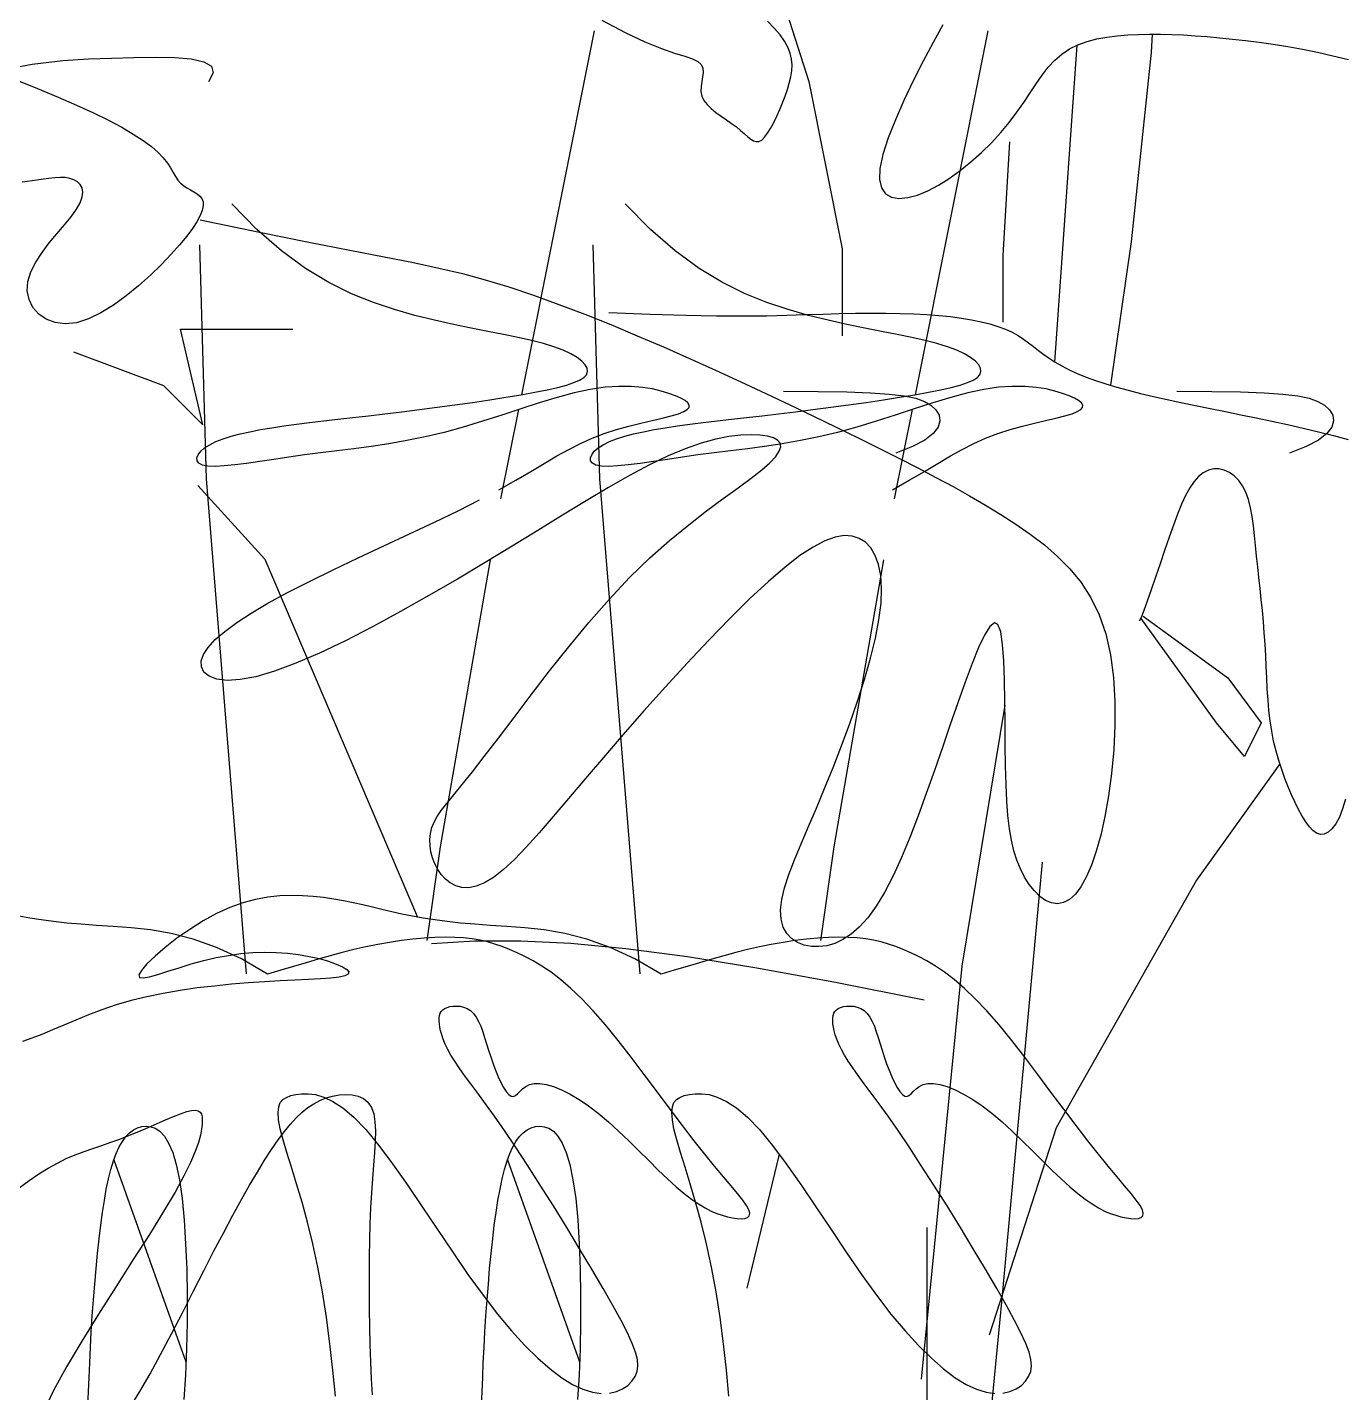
# Model space of a CAD drawing. Extents: x 708 to 987, y 826 to 1497.
# Drawn here: x 796.1 to 897.5, y 1241.3 to 1346.4 of the extents above; entities that cross this region are included whole.
import ezdxf

# ---------------------------------------------------------------- set-up
doc = ezdxf.new("R2010")
doc.units = 0
doc.header["$LTSCALE"] = 0.9
doc.header["$MEASUREMENT"] = 0
doc.layers.add('3', color=3, linetype='CONTINUOUS')
doc.layers.add('7', color=7, linetype='CONTINUOUS')

msp = doc.modelspace()

# ---------------------------------------------------------------- linework, layer by layer
at = {"layer": '3'}
for points in [[(840.32, 1346.96), (842.13, 1345.99), (843.65, 1345.28), (844.92, 1344.77), (845.93, 1344.42), (846.73, 1344.17), (847.32, 1343.98), (847.73, 1343.78), (847.98, 1343.54), (848.1, 1343.25), (848.13, 1342.93), (848.09, 1342.58), (848.03, 1342.22), (847.98, 1341.84), (847.96, 1341.47), (848.02, 1341.11), (848.18, 1340.77), (848.43, 1340.45), (848.74, 1340.14), (849.11, 1339.84), (849.51, 1339.56), (849.92, 1339.28), (850.32, 1339), (850.69, 1338.73), (851.02, 1338.46), (851.31, 1338.21), (851.57, 1337.98), (851.8, 1337.8), (852.02, 1337.66), (852.22, 1337.6), (852.43, 1337.61), (852.64, 1337.72), (852.86, 1337.94), (853.09, 1338.24), (853.33, 1338.62), (853.57, 1339.07), (853.8, 1339.55), (854.03, 1340.07), (854.25, 1340.59), (854.44, 1341.11), (854.62, 1341.62), (854.77, 1342.1), (854.89, 1342.58), (854.96, 1343.04), (854.98, 1343.5), (854.94, 1343.95), (854.84, 1344.4), (854.66, 1344.86), (854.4, 1345.33), (854.06, 1345.81), (853.63, 1346.32), (853.1, 1346.87)], [(866.58, 1346.58), (865.85, 1345.23), (865.08, 1343.79), (864.32, 1342.28), (863.59, 1340.76), (862.94, 1339.28), (862.39, 1337.89), (861.98, 1336.62), (861.75, 1335.54), (861.71, 1334.68), (861.86, 1334.04), (862.18, 1333.59), (862.64, 1333.33), (863.21, 1333.23), (863.89, 1333.29), (864.63, 1333.49), (865.43, 1333.81), (866.25, 1334.24), (867.09, 1334.77), (867.93, 1335.37), (868.76, 1336.04), (869.56, 1336.76), (870.33, 1337.51), (871.05, 1338.29), (871.71, 1339.08), (872.3, 1339.86), (872.83, 1340.62), (873.32, 1341.36), (873.78, 1342.06), (874.24, 1342.72), (874.71, 1343.33), (875.21, 1343.87), (875.75, 1344.34), (876.35, 1344.73), (877, 1345.05), (877.7, 1345.31), (878.44, 1345.5), (879.21, 1345.65), (880.01, 1345.75), (880.83, 1345.82), (881.67, 1345.85), (882.51, 1345.87), (883.36, 1345.87), (884.23, 1345.85), (885.12, 1345.81), (886.02, 1345.75), (886.95, 1345.68), (887.9, 1345.6), (888.89, 1345.49), (889.91, 1345.38), (890.96, 1345.25), (892.04, 1345.09), (893.15, 1344.92), (894.28, 1344.71), (895.44, 1344.48), (896.63, 1344.21), (897.84, 1343.91)], [(772.8, 1336.57), (779.73, 1339), (785.38, 1340.82), (789.94, 1342.13), (793.57, 1343.02), (796.47, 1343.56), (798.82, 1343.85), (800.79, 1343.98), (802.57, 1344.03), (804.3, 1344.07), (805.95, 1344.09), (807.44, 1344.07), (808.7, 1343.96), (809.67, 1343.75), (810.26, 1343.41), (810.41, 1342.9), (810.04, 1342.19)], [(795.15, 1342.39), (796.88, 1341.69), (798.45, 1341.03), (799.88, 1340.4), (801.17, 1339.81), (802.33, 1339.24), (803.36, 1338.7), (804.25, 1338.18), (805.01, 1337.69), (805.65, 1337.22), (806.15, 1336.77), (806.56, 1336.34), (806.87, 1335.94), (807.12, 1335.57), (807.32, 1335.23), (807.5, 1334.92), (807.69, 1334.64), (807.89, 1334.41), (808.12, 1334.21), (808.38, 1334.04), (808.65, 1333.89), (808.91, 1333.74), (809.16, 1333.59), (809.37, 1333.41), (809.53, 1333.21), (809.62, 1332.96), (809.63, 1332.67), (809.56, 1332.31), (809.4, 1331.9), (809.15, 1331.43), (808.8, 1330.9), (808.36, 1330.31), (807.81, 1329.65), (807.16, 1328.93), (806.41, 1328.14), (805.57, 1327.32), (804.66, 1326.51), (803.71, 1325.73), (802.73, 1325.02), (801.75, 1324.42), (800.79, 1323.95), (799.87, 1323.66), (799.01, 1323.58), (798.23, 1323.67), (797.54, 1323.93), (796.97, 1324.33), (796.52, 1324.84), (796.22, 1325.45), (796.08, 1326.12), (796.12, 1326.84), (796.35, 1327.57), (796.73, 1328.32), (797.22, 1329.07), (797.78, 1329.8), (798.37, 1330.51), (798.94, 1331.19), (799.46, 1331.82), (799.87, 1332.39), (800.16, 1332.9), (800.31, 1333.34), (800.35, 1333.72), (800.3, 1334.04), (800.16, 1334.3), (799.94, 1334.51), (799.68, 1334.66), (799.37, 1334.77), (799.03, 1334.83), (798.65, 1334.84), (798.21, 1334.82), (797.72, 1334.77), (797.14, 1334.69), (796.47, 1334.58), (795.7, 1334.47)], [(832.4, 1310.8), (833.7, 1311.53), (834.86, 1312.21), (835.9, 1312.83), (836.87, 1313.4), (837.78, 1313.91), (838.68, 1314.37), (839.58, 1314.78), (840.52, 1315.13), (841.47, 1315.44), (842.42, 1315.7), (843.34, 1315.93), (844.2, 1316.14), (844.98, 1316.32), (845.67, 1316.49), (846.23, 1316.65), (846.64, 1316.82), (846.91, 1316.98), (847.05, 1317.14), (847.06, 1317.31), (846.96, 1317.48), (846.74, 1317.66), (846.42, 1317.84), (846.01, 1318.02), (845.5, 1318.21), (844.91, 1318.4), (844.23, 1318.56), (843.46, 1318.68), (842.59, 1318.76), (841.63, 1318.76), (840.58, 1318.69), (839.44, 1318.53), (838.2, 1318.26), (836.89, 1317.91), (835.51, 1317.49), (834.08, 1317.03), (832.62, 1316.55), (831.14, 1316.07), (829.65, 1315.62), (828.18, 1315.21), (826.73, 1314.87), (825.31, 1314.58), (823.92, 1314.33), (822.56, 1314.13), (821.23, 1313.95), (819.93, 1313.79), (818.66, 1313.64), (817.42, 1313.48), (816.22, 1313.31), (815.07, 1313.14), (813.99, 1312.98), (812.97, 1312.83), (812.06, 1312.71), (811.24, 1312.63), (810.55, 1312.59), (809.99, 1312.62), (809.57, 1312.7), (809.3, 1312.84), (809.16, 1313.03), (809.14, 1313.26), (809.24, 1313.5), (809.44, 1313.76), (809.74, 1314.02), (810.13, 1314.27), (810.61, 1314.51), (811.16, 1314.72), (811.78, 1314.92), (812.47, 1315.1), (813.22, 1315.27), (814.04, 1315.43), (814.91, 1315.58), (815.84, 1315.72), (816.81, 1315.85), (817.82, 1315.98), (818.89, 1316.1), (820, 1316.23), (821.16, 1316.36), (822.37, 1316.5), (823.63, 1316.64), (824.93, 1316.8), (826.28, 1316.97), (827.65, 1317.15), (829.02, 1317.33), (830.38, 1317.53), (831.7, 1317.73), (832.95, 1317.92), (834.12, 1318.12), (835.18, 1318.31), (836.12, 1318.5), (836.93, 1318.68), (837.61, 1318.86), (838.18, 1319.05), (838.62, 1319.24), (838.94, 1319.45), (839.14, 1319.66), (839.22, 1319.9), (839.19, 1320.15), (839.05, 1320.42), (838.79, 1320.7), (838.42, 1320.98), (837.94, 1321.26), (837.35, 1321.54), (836.64, 1321.81), (835.83, 1322.06), (834.91, 1322.3), (833.89, 1322.52), (832.77, 1322.75), (831.56, 1322.98), (830.27, 1323.24), (828.9, 1323.52), (827.45, 1323.85), (825.94, 1324.22), (824.37, 1324.67), (822.74, 1325.21), (821.05, 1325.89), (819.3, 1326.76), (817.51, 1327.84), (815.66, 1329.19), (813.77, 1330.84), (811.83, 1332.82)], [(862.71, 1310.8), (864.01, 1311.53), (865.17, 1312.21), (866.21, 1312.83), (867.18, 1313.4), (868.09, 1313.91), (868.99, 1314.37), (869.89, 1314.78), (870.83, 1315.13), (871.79, 1315.44), (872.73, 1315.7), (873.65, 1315.93), (874.51, 1316.14), (875.3, 1316.32), (875.98, 1316.49), (876.54, 1316.65), (876.95, 1316.82), (877.22, 1316.98), (877.36, 1317.14), (877.38, 1317.31), (877.27, 1317.48), (877.05, 1317.66), (876.73, 1317.84), (876.32, 1318.02), (875.82, 1318.21), (875.22, 1318.4), (874.54, 1318.56), (873.77, 1318.68), (872.9, 1318.76), (871.94, 1318.76), (870.89, 1318.69), (869.75, 1318.53), (868.51, 1318.26), (867.2, 1317.91), (865.82, 1317.49), (864.39, 1317.03), (862.93, 1316.55), (861.45, 1316.07), (859.96, 1315.62), (858.49, 1315.21), (857.04, 1314.87), (855.62, 1314.58), (854.23, 1314.33), (852.87, 1314.13), (851.54, 1313.95), (850.24, 1313.79), (848.97, 1313.64), (847.73, 1313.48), (846.54, 1313.31), (845.38, 1313.14), (844.3, 1312.98), (843.29, 1312.83), (842.37, 1312.71), (841.55, 1312.63), (840.86, 1312.59), (840.3, 1312.62), (839.88, 1312.7), (839.61, 1312.84), (839.47, 1313.03), (839.45, 1313.26), (839.55, 1313.5), (839.75, 1313.76), (840.05, 1314.02), (840.44, 1314.27), (840.92, 1314.51), (841.47, 1314.72), (842.09, 1314.92), (842.78, 1315.1), (843.54, 1315.27), (844.35, 1315.43), (845.22, 1315.58), (846.15, 1315.72), (847.12, 1315.85), (848.14, 1315.98), (849.2, 1316.1), (850.31, 1316.23), (851.48, 1316.36), (852.68, 1316.5), (853.94, 1316.64), (855.24, 1316.8), (856.59, 1316.97), (857.96, 1317.15), (859.33, 1317.33), (860.69, 1317.53), (862.01, 1317.73), (863.26, 1317.92), (864.43, 1318.12), (865.49, 1318.31), (866.43, 1318.5), (867.24, 1318.68), (867.93, 1318.86), (868.49, 1319.05), (868.93, 1319.24), (869.25, 1319.45), (869.45, 1319.66), (869.53, 1319.9), (869.5, 1320.15), (869.36, 1320.42), (869.1, 1320.7), (868.73, 1320.98), (868.25, 1321.26), (867.66, 1321.54), (866.95, 1321.81), (866.14, 1322.06), (865.22, 1322.3), (864.2, 1322.52), (863.08, 1322.75), (861.87, 1322.98), (860.58, 1323.24), (859.21, 1323.52), (857.76, 1323.85), (856.25, 1324.22), (854.68, 1324.67), (853.05, 1325.21), (851.36, 1325.89), (849.62, 1326.76), (847.82, 1327.84), (845.98, 1329.19), (844.08, 1330.84), (842.14, 1332.82)], [(809.4, 1331.59), (813.97, 1330.64), (817.77, 1329.87), (820.93, 1329.25), (823.58, 1328.73), (825.82, 1328.29), (827.78, 1327.87), (829.59, 1327.44), (831.35, 1326.96), (833.18, 1326.41), (835.07, 1325.77), (837.02, 1325.07), (839.01, 1324.31), (841.02, 1323.51), (843.05, 1322.66), (845.08, 1321.79), (847.09, 1320.91), (849.08, 1320.01), (851.03, 1319.12), (852.95, 1318.22), (854.82, 1317.34), (856.63, 1316.47), (858.38, 1315.61), (860.06, 1314.79), (861.67, 1313.99), (863.2, 1313.22), (864.66, 1312.48), (866.05, 1311.75), (867.38, 1311.04), (868.65, 1310.33), (869.88, 1309.62), (871.06, 1308.89), (872.21, 1308.15), (873.33, 1307.37), (874.41, 1306.55), (875.43, 1305.67), (876.38, 1304.71), (877.24, 1303.65), (878, 1302.48), (878.64, 1301.17), (879.14, 1299.71), (879.5, 1298.09), (879.73, 1296.35), (879.84, 1294.52), (879.84, 1292.65), (879.75, 1290.79), (879.58, 1288.97), (879.35, 1287.25), (879.07, 1285.65), (878.76, 1284.22), (878.41, 1282.97), (878.04, 1281.89), (877.64, 1280.98), (877.23, 1280.24), (876.8, 1279.67), (876.35, 1279.26), (875.89, 1279.02), (875.43, 1278.93), (874.97, 1279), (874.51, 1279.19), (874.07, 1279.5), (873.65, 1279.92), (873.25, 1280.42), (872.89, 1280.99), (872.57, 1281.61), (872.3, 1282.28), (872.07, 1283.01), (871.88, 1283.82), (871.72, 1284.71), (871.61, 1285.72), (871.52, 1286.84), (871.46, 1288.11), (871.42, 1289.54), (871.4, 1291.13), (871.39, 1292.82), (871.37, 1294.52), (871.35, 1296.15), (871.29, 1297.64), (871.19, 1298.9), (871.05, 1299.86), (870.84, 1300.43), (870.56, 1300.56), (870.21, 1300.27), (869.81, 1299.62), (869.35, 1298.66), (868.85, 1297.43), (868.31, 1296), (867.75, 1294.41), (867.16, 1292.72), (866.56, 1290.96), (865.94, 1289.19), (865.32, 1287.42), (864.69, 1285.7), (864.05, 1284.04), (863.4, 1282.49), (862.76, 1281.07), (862.11, 1279.81), (861.46, 1278.74), (860.81, 1277.86), (860.16, 1277.14), (859.53, 1276.58), (858.89, 1276.17), (858.27, 1275.88), (857.66, 1275.7), (857.05, 1275.63), (856.47, 1275.65), (855.91, 1275.75), (855.4, 1275.95), (854.95, 1276.25), (854.58, 1276.64), (854.3, 1277.14), (854.13, 1277.74), (854.09, 1278.44), (854.19, 1279.25), (854.41, 1280.17), (854.74, 1281.19), (855.17, 1282.32), (855.67, 1283.54), (856.24, 1284.87), (856.85, 1286.29), (857.49, 1287.81), (858.14, 1289.42), (858.79, 1291.1), (859.42, 1292.81), (860.01, 1294.52), (860.55, 1296.2), (861.02, 1297.83), (861.4, 1299.37), (861.67, 1300.79), (861.83, 1302.07), (861.87, 1303.2), (861.81, 1304.19), (861.65, 1305.04), (861.39, 1305.74), (861.05, 1306.32), (860.64, 1306.76), (860.16, 1307.06), (859.61, 1307.24), (858.99, 1307.28), (858.29, 1307.16), (857.5, 1306.87), (856.6, 1306.39), (855.58, 1305.73), (854.44, 1304.85), (853.16, 1303.75), (851.73, 1302.42), (850.2, 1300.9), (848.58, 1299.23), (846.91, 1297.46), (845.23, 1295.62), (843.57, 1293.77), (841.97, 1291.95), (840.45, 1290.19), (839.05, 1288.55), (837.76, 1287.03), (836.58, 1285.64), (835.5, 1284.39), (834.51, 1283.29), (833.6, 1282.35), (832.77, 1281.57), (832, 1280.96), (831.3, 1280.54), (830.66, 1280.28), (830.08, 1280.16), (829.55, 1280.18), (829.08, 1280.31), (828.65, 1280.53), (828.28, 1280.82), (827.96, 1281.18), (827.69, 1281.58), (827.46, 1282.01), (827.29, 1282.46), (827.17, 1282.93), (827.1, 1283.4), (827.09, 1283.88), (827.14, 1284.34), (827.24, 1284.79), (827.41, 1285.21), (827.65, 1285.64), (827.97, 1286.11), (828.4, 1286.66), (828.93, 1287.31), (829.58, 1288.11), (830.36, 1289.08), (831.28, 1290.26), (832.36, 1291.68), (833.57, 1293.28), (834.89, 1295.02), (836.31, 1296.85), (837.8, 1298.72), (839.33, 1300.58), (840.9, 1302.36), (842.47, 1304.04), (844.03, 1305.55), (845.55, 1306.9), (847.02, 1308.11), (848.4, 1309.18), (849.68, 1310.13), (850.83, 1310.96), (851.82, 1311.69), (852.65, 1312.33), (853.28, 1312.88), (853.73, 1313.36), (854, 1313.77), (854.11, 1314.11), (854.06, 1314.39), (853.87, 1314.62), (853.54, 1314.79), (853.08, 1314.92), (852.51, 1315.01), (851.83, 1315.04), (851.03, 1315.01), (850.12, 1314.9), (849.11, 1314.69), (847.99, 1314.39), (846.76, 1313.96), (845.43, 1313.41), (844, 1312.72), (842.47, 1311.9), (840.84, 1310.97), (839.12, 1309.95), (837.31, 1308.84), (835.41, 1307.67), (833.43, 1306.45), (831.35, 1305.19), (829.21, 1303.91), (827.02, 1302.65), (824.83, 1301.42), (822.67, 1300.25), (820.58, 1299.18), (818.6, 1298.23), (816.76, 1297.44), (815.11, 1296.83), (813.68, 1296.41), (812.47, 1296.19), (811.47, 1296.13), (810.67, 1296.22), (810.08, 1296.44), (809.69, 1296.75), (809.49, 1297.16), (809.48, 1297.62), (809.66, 1298.13), (810.01, 1298.67), (810.56, 1299.27), (811.29, 1299.9), (812.21, 1300.58), (813.32, 1301.3), (814.62, 1302.07), (816.12, 1302.88), (817.81, 1303.74), (819.64, 1304.64), (821.57, 1305.55), (823.55, 1306.48), (825.52, 1307.4), (827.44, 1308.31), (829.26, 1309.18), (830.92, 1310.02)], [(840.88, 1324.44), (844.06, 1324.31), (846.8, 1324.23), (849.17, 1324.19), (851.22, 1324.18), (853.01, 1324.2), (854.59, 1324.24), (856.01, 1324.29), (857.34, 1324.33), (858.62, 1324.37), (859.86, 1324.39), (861.05, 1324.4), (862.2, 1324.4), (863.3, 1324.38), (864.35, 1324.35), (865.35, 1324.3), (866.29, 1324.22), (867.19, 1324.13), (868.03, 1324.02), (868.81, 1323.89), (869.54, 1323.74), (870.22, 1323.57), (870.84, 1323.37), (871.41, 1323.16), (871.92, 1322.93), (872.39, 1322.67), (872.81, 1322.4), (873.2, 1322.12), (873.58, 1321.83), (873.96, 1321.53), (874.36, 1321.22), (874.78, 1320.92), (875.24, 1320.62), (875.76, 1320.33), (876.33, 1320.04), (876.95, 1319.76), (877.63, 1319.48), (878.36, 1319.22), (879.14, 1318.96), (879.98, 1318.7), (880.87, 1318.46), (881.82, 1318.22), (882.82, 1317.98), (883.86, 1317.75), (884.93, 1317.52), (886.05, 1317.29), (887.19, 1317.06), (888.35, 1316.82), (889.54, 1316.58), (890.73, 1316.33), (891.94, 1316.08), (893.14, 1315.82), (894.34, 1315.55), (895.52, 1315.26), (896.68, 1314.97), (897.82, 1314.66)], [(799.65, 1321.43), (806.58, 1318.83), (809.61, 1315.8), (807.88, 1323.16), (816.54, 1323.16)], [(854.31, 1318.38), (856.99, 1318.37), (859.21, 1318.34), (861.02, 1318.27), (862.47, 1318.17), (863.61, 1318.02), (864.5, 1317.84), (865.17, 1317.6), (865.68, 1317.3), (866.06, 1316.95), (866.31, 1316.55), (866.37, 1316.1), (866.23, 1315.63), (865.86, 1315.13), (865.21, 1314.63), (864.26, 1314.12), (862.97, 1313.63)], [(884.62, 1318.38), (887.3, 1318.37), (889.52, 1318.34), (891.33, 1318.27), (892.78, 1318.17), (893.92, 1318.02), (894.81, 1317.84), (895.48, 1317.6), (895.99, 1317.3), (896.38, 1316.95), (896.62, 1316.55), (896.68, 1316.1), (896.55, 1315.63), (896.17, 1315.13), (895.52, 1314.63), (894.57, 1314.12), (893.28, 1313.63)], [(897.6, 1286.99), (897.38, 1286.24), (897.13, 1285.61), (896.85, 1285.09), (896.56, 1284.7), (896.26, 1284.43), (895.96, 1284.28), (895.67, 1284.26), (895.38, 1284.36), (895.09, 1284.56), (894.82, 1284.86), (894.54, 1285.23), (894.27, 1285.68), (893.99, 1286.18), (893.72, 1286.73), (893.45, 1287.32), (893.19, 1287.93), (892.93, 1288.58), (892.69, 1289.26), (892.46, 1289.96), (892.25, 1290.69), (892.07, 1291.44), (891.92, 1292.21), (891.8, 1293.01), (891.71, 1293.82), (891.64, 1294.64), (891.58, 1295.48), (891.54, 1296.33), (891.5, 1297.19), (891.46, 1298.05), (891.41, 1298.92), (891.35, 1299.78), (891.28, 1300.65), (891.2, 1301.5), (891.12, 1302.36), (891.03, 1303.21), (890.94, 1304.05), (890.85, 1304.88), (890.76, 1305.69), (890.68, 1306.5), (890.6, 1307.28), (890.52, 1308.03), (890.41, 1308.75), (890.28, 1309.42), (890.12, 1310.04), (889.93, 1310.61), (889.68, 1311.1), (889.38, 1311.52), (889.04, 1311.87), (888.67, 1312.13), (888.27, 1312.31), (887.86, 1312.4), (887.45, 1312.4), (887.04, 1312.3), (886.65, 1312.11), (886.28, 1311.82), (885.94, 1311.43), (885.61, 1310.94), (885.29, 1310.35), (884.98, 1309.68), (884.66, 1308.92), (884.35, 1308.07), (884.01, 1307.14), (883.67, 1306.13), (883.32, 1305.09), (882.97, 1304.06), (882.64, 1303.09), (882.34, 1302.22), (882.08, 1301.5), (881.86, 1300.97), (881.7, 1300.69)], [(882.03, 1301.08), (888.53, 1296.32), (891.12, 1292.86), (889.83, 1290.26), (887.66, 1292.86), (881.87, 1300.89)], [(844.9, 1273.51), (842.88, 1274.69), (840.97, 1275.57), (839.17, 1276.21), (837.47, 1276.65), (835.88, 1276.93), (834.4, 1277.09), (833.01, 1277.19), (831.73, 1277.26), (830.54, 1277.35), (829.44, 1277.44), (828.42, 1277.56), (827.47, 1277.69), (826.58, 1277.83), (825.74, 1277.98), (824.93, 1278.14), (824.16, 1278.31), (823.4, 1278.49), (822.66, 1278.67), (821.92, 1278.84), (821.18, 1279), (820.43, 1279.16), (819.68, 1279.29), (818.9, 1279.41), (818.1, 1279.5), (817.27, 1279.55), (816.41, 1279.57), (815.52, 1279.53), (814.6, 1279.43), (813.66, 1279.26), (812.68, 1279), (811.69, 1278.64), (810.66, 1278.18), (809.62, 1277.61), (808.59, 1276.96), (807.6, 1276.27), (806.7, 1275.57), (805.92, 1274.9), (805.3, 1274.3), (804.87, 1273.8), (804.67, 1273.45), (804.72, 1273.26), (805.01, 1273.23), (805.49, 1273.31), (806.14, 1273.49), (806.91, 1273.73), (807.78, 1274.01), (808.71, 1274.3), (809.67, 1274.57), (810.63, 1274.79), (811.58, 1274.96), (812.52, 1275.09), (813.45, 1275.17), (814.36, 1275.2), (815.26, 1275.19), (816.13, 1275.13), (816.98, 1275.03), (817.8, 1274.88), (818.58, 1274.71), (819.28, 1274.51), (819.88, 1274.29), (820.36, 1274.08), (820.68, 1273.87), (820.84, 1273.68), (820.8, 1273.51), (820.54, 1273.38), (820.09, 1273.28), (819.45, 1273.21), (818.66, 1273.14), (817.73, 1273.09), (816.69, 1273.04), (815.55, 1272.99), (814.35, 1272.92), (813.09, 1272.84), (811.8, 1272.73), (810.49, 1272.6), (809.16, 1272.45), (807.85, 1272.26), (806.55, 1272.03), (805.29, 1271.77), (804.08, 1271.48), (802.92, 1271.14), (801.83, 1270.76), (800.79, 1270.38), (799.82, 1269.98), (798.89, 1269.59), (798.02, 1269.22), (797.21, 1268.88), (796.44, 1268.58), (795.72, 1268.34)], [(814.58, 1273.51), (812.57, 1274.69), (810.66, 1275.57), (808.86, 1276.21), (807.16, 1276.65), (805.57, 1276.93), (804.09, 1277.09), (802.7, 1277.19), (801.42, 1277.26), (800.23, 1277.35), (799.13, 1277.44), (798.11, 1277.56), (797.16, 1277.69), (796.27, 1277.83), (795.43, 1277.98)], [(840.91, 1241.26), (841.45, 1241.38), (841.93, 1241.59), (842.33, 1241.86), (842.65, 1242.18), (842.89, 1242.54), (843.05, 1242.93), (843.11, 1243.35), (843.07, 1243.84), (842.93, 1244.41), (842.67, 1245.09), (842.3, 1245.9), (841.81, 1246.86), (841.18, 1248), (840.43, 1249.32), (839.56, 1250.8), (838.62, 1252.38), (837.63, 1254.02), (836.61, 1255.67), (835.59, 1257.28), (834.6, 1258.82), (833.68, 1260.23), (832.83, 1261.48), (832.07, 1262.57), (831.38, 1263.53), (830.77, 1264.36), (830.23, 1265.08), (829.76, 1265.72), (829.35, 1266.29), (829, 1266.81), (828.71, 1267.28), (828.47, 1267.72), (828.27, 1268.13), (828.11, 1268.5), (828, 1268.84), (827.91, 1269.16), (827.85, 1269.44), (827.82, 1269.7), (827.8, 1269.93), (827.81, 1270.14), (827.84, 1270.33), (827.89, 1270.5), (827.97, 1270.64), (828.09, 1270.76), (828.23, 1270.87), (828.41, 1270.95), (828.62, 1271.01), (828.87, 1271.05), (829.13, 1271.06), (829.41, 1271.04), (829.68, 1270.98), (829.96, 1270.87), (830.21, 1270.71), (830.45, 1270.49), (830.66, 1270.21), (830.84, 1269.88), (831.01, 1269.5), (831.16, 1269.08), (831.3, 1268.63), (831.45, 1268.15), (831.6, 1267.65), (831.77, 1267.14), (831.95, 1266.62), (832.14, 1266.11), (832.35, 1265.62), (832.56, 1265.18), (832.77, 1264.79), (832.97, 1264.47), (833.17, 1264.24), (833.35, 1264.11), (833.51, 1264.09), (833.67, 1264.16), (833.83, 1264.3), (834.01, 1264.48), (834.22, 1264.68), (834.47, 1264.86), (834.77, 1265.01), (835.13, 1265.1), (835.56, 1265.1), (836.05, 1265.02), (836.61, 1264.86), (837.22, 1264.61), (837.88, 1264.28), (838.58, 1263.87), (839.31, 1263.37), (840.06, 1262.8), (840.84, 1262.14), (841.62, 1261.43), (842.4, 1260.68), (843.18, 1259.92), (843.94, 1259.16), (844.68, 1258.43), (845.39, 1257.75), (846.05, 1257.14), (846.67, 1256.62), (847.24, 1256.18), (847.78, 1255.82), (848.28, 1255.52), (848.74, 1255.28), (849.18, 1255.1), (849.6, 1254.95), (850, 1254.84), (850.39, 1254.75), (850.75, 1254.7), (851.07, 1254.68), (851.35, 1254.71), (851.55, 1254.78), (851.68, 1254.91), (851.72, 1255.11), (851.65, 1255.37), (851.47, 1255.7), (851.18, 1256.11), (850.78, 1256.62), (850.28, 1257.21), (849.7, 1257.91), (849.02, 1258.72), (848.27, 1259.65), (847.44, 1260.69), (846.54, 1261.86), (845.59, 1263.12), (844.61, 1264.44), (843.6, 1265.79), (842.59, 1267.12), (841.59, 1268.4), (840.61, 1269.6), (839.67, 1270.69), (838.78, 1271.62), (837.95, 1272.42), (837.16, 1273.1), (836.42, 1273.66), (835.71, 1274.14), (835.05, 1274.53), (834.41, 1274.87), (833.81, 1275.16), (833.23, 1275.41), (832.66, 1275.64), (832.1, 1275.83), (831.53, 1276), (830.95, 1276.13), (830.34, 1276.23), (829.69, 1276.3), (829, 1276.34), (828.26, 1276.35), (827.47, 1276.33), (826.64, 1276.28), (825.78, 1276.2), (824.89, 1276.1), (823.98, 1275.96), (823.07, 1275.8), (822.16, 1275.62), (821.24, 1275.41), (820.33, 1275.18), (819.42, 1274.93), (818.49, 1274.66), (817.55, 1274.39), (816.59, 1274.1), (815.6, 1273.81), (814.58, 1273.51)], [(827.22, 1275.88), (830.56, 1276.08), (834.09, 1276.09), (837.94, 1275.9), (842.19, 1275.49), (846.93, 1274.86), (852.28, 1273.99), (858.32, 1272.89), (865.15, 1271.54)], [(871.22, 1241.26), (871.76, 1241.38), (872.24, 1241.59), (872.64, 1241.86), (872.96, 1242.18), (873.2, 1242.54), (873.36, 1242.93), (873.42, 1243.35), (873.38, 1243.84), (873.24, 1244.41), (872.98, 1245.09), (872.61, 1245.9), (872.12, 1246.86), (871.49, 1248), (870.74, 1249.32), (869.88, 1250.8), (868.93, 1252.38), (867.94, 1254.02), (866.92, 1255.67), (865.9, 1257.28), (864.91, 1258.82), (863.99, 1260.23), (863.14, 1261.48), (862.38, 1262.57), (861.69, 1263.53), (861.08, 1264.36), (860.54, 1265.08), (860.07, 1265.72), (859.66, 1266.29), (859.31, 1266.81), (859.02, 1267.28), (858.78, 1267.72), (858.58, 1268.13), (858.42, 1268.5), (858.31, 1268.84), (858.22, 1269.16), (858.16, 1269.44), (858.13, 1269.7), (858.11, 1269.93), (858.12, 1270.14), (858.15, 1270.33), (858.2, 1270.5), (858.28, 1270.64), (858.4, 1270.76), (858.54, 1270.87), (858.72, 1270.95), (858.94, 1271.01), (859.18, 1271.05), (859.44, 1271.06), (859.72, 1271.04), (859.99, 1270.98), (860.27, 1270.87), (860.53, 1270.71), (860.76, 1270.49), (860.97, 1270.21), (861.15, 1269.88), (861.32, 1269.5), (861.47, 1269.08), (861.62, 1268.63), (861.76, 1268.15), (861.91, 1267.65), (862.08, 1267.14), (862.26, 1266.62), (862.45, 1266.11), (862.66, 1265.62), (862.87, 1265.18), (863.08, 1264.79), (863.28, 1264.47), (863.48, 1264.24), (863.66, 1264.11), (863.82, 1264.09), (863.98, 1264.16), (864.15, 1264.3), (864.32, 1264.48), (864.53, 1264.68), (864.78, 1264.86), (865.08, 1265.01), (865.44, 1265.1), (865.87, 1265.1), (866.36, 1265.02), (866.92, 1264.86), (867.53, 1264.61), (868.19, 1264.28), (868.89, 1263.87), (869.62, 1263.37), (870.37, 1262.8), (871.15, 1262.14), (871.93, 1261.43), (872.71, 1260.68), (873.49, 1259.92), (874.25, 1259.16), (874.99, 1258.43), (875.7, 1257.75), (876.36, 1257.14), (876.98, 1256.62), (877.56, 1256.18), (878.09, 1255.82), (878.59, 1255.52), (879.05, 1255.28), (879.49, 1255.1), (879.91, 1254.95), (880.31, 1254.84), (880.7, 1254.75), (881.06, 1254.7), (881.38, 1254.68), (881.66, 1254.71), (881.86, 1254.78), (881.99, 1254.91), (882.03, 1255.11), (881.96, 1255.37), (881.78, 1255.7), (881.49, 1256.11), (881.09, 1256.62), (880.59, 1257.21), (880.01, 1257.91), (879.33, 1258.72), (878.58, 1259.65), (877.75, 1260.69), (876.85, 1261.86), (875.9, 1263.12), (874.92, 1264.44), (873.91, 1265.79), (872.9, 1267.12), (871.9, 1268.4), (870.92, 1269.6), (869.98, 1270.69), (869.09, 1271.62), (868.26, 1272.42), (867.47, 1273.1), (866.73, 1273.66), (866.03, 1274.14), (865.36, 1274.53), (864.72, 1274.87), (864.12, 1275.16), (863.54, 1275.41), (862.97, 1275.64), (862.41, 1275.83), (861.84, 1276), (861.26, 1276.13), (860.65, 1276.23), (860, 1276.3), (859.31, 1276.34), (858.57, 1276.35), (857.78, 1276.33), (856.95, 1276.28), (856.09, 1276.2), (855.2, 1276.1), (854.3, 1275.96), (853.38, 1275.8), (852.47, 1275.62), (851.56, 1275.41), (850.64, 1275.18), (849.73, 1274.93), (848.8, 1274.66), (847.86, 1274.39), (846.9, 1274.1), (845.91, 1273.81), (844.9, 1273.51)], [(804.01, 1240.18), (804.75, 1241.38), (805.54, 1242.75), (806.35, 1244.24), (807.19, 1245.82), (808.03, 1247.45), (808.86, 1249.08), (809.68, 1250.68), (810.46, 1252.21), (811.21, 1253.63), (811.91, 1254.95), (812.58, 1256.16), (813.2, 1257.27), (813.8, 1258.28), (814.36, 1259.2), (814.9, 1260.02), (815.4, 1260.76), (815.88, 1261.41), (816.35, 1261.97), (816.8, 1262.46), (817.25, 1262.89), (817.69, 1263.24), (818.14, 1263.54), (818.61, 1263.78), (819.09, 1263.98), (819.59, 1264.13), (820.11, 1264.23), (820.61, 1264.26), (821.1, 1264.23), (821.56, 1264.13), (821.97, 1263.93), (822.31, 1263.65), (822.58, 1263.26), (822.76, 1262.76), (822.86, 1262.15), (822.89, 1261.45), (822.87, 1260.66), (822.82, 1259.78), (822.74, 1258.82), (822.66, 1257.78), (822.58, 1256.68), (822.51, 1255.52), (822.46, 1254.3), (822.43, 1253.04), (822.41, 1251.74), (822.41, 1250.41), (822.41, 1249.07), (822.42, 1247.71), (822.45, 1246.36), (822.47, 1245.01), (822.51, 1243.67), (822.57, 1242.37), (822.64, 1241.12)], [(819.81, 1241.03), (819.62, 1243.03), (819.39, 1245.05), (819.13, 1247.08), (818.82, 1249.06), (818.47, 1250.96), (818.08, 1252.75), (817.66, 1254.42), (817.24, 1255.96), (816.82, 1257.37), (816.43, 1258.65), (816.08, 1259.78), (815.79, 1260.77), (815.57, 1261.61), (815.44, 1262.3), (815.41, 1262.86), (815.45, 1263.29), (815.57, 1263.62), (815.77, 1263.86), (816.04, 1264.03), (816.37, 1264.16), (816.76, 1264.24), (817.21, 1264.3), (817.71, 1264.31), (818.28, 1264.24), (818.91, 1264.05), (819.61, 1263.72), (820.39, 1263.22), (821.23, 1262.5), (822.16, 1261.55), (823.16, 1260.33), (824.22, 1258.91), (825.34, 1257.31), (826.49, 1255.61), (827.67, 1253.85), (828.85, 1252.1), (830.02, 1250.39), (831.18, 1248.79), (832.29, 1247.34), (833.37, 1246.05), (834.4, 1244.92), (835.4, 1243.94), (836.34, 1243.12), (837.24, 1242.45), (838.08, 1241.93), (838.88, 1241.56), (839.61, 1241.33), (840.29, 1241.24)], [(850.12, 1241.03), (849.93, 1243.03), (849.7, 1245.05), (849.44, 1247.08), (849.13, 1249.06), (848.78, 1250.96), (848.39, 1252.75), (847.98, 1254.42), (847.55, 1255.96), (847.13, 1257.37), (846.74, 1258.65), (846.39, 1259.78), (846.1, 1260.77), (845.88, 1261.61), (845.76, 1262.3), (845.72, 1262.86), (845.76, 1263.29), (845.88, 1263.62), (846.08, 1263.86), (846.35, 1264.03), (846.68, 1264.16), (847.07, 1264.24), (847.52, 1264.3), (848.02, 1264.31), (848.59, 1264.24), (849.22, 1264.05), (849.93, 1263.72), (850.7, 1263.22), (851.54, 1262.5), (852.47, 1261.55), (853.47, 1260.33), (854.53, 1258.91), (855.65, 1257.31), (856.8, 1255.61), (857.98, 1253.85), (859.16, 1252.1), (860.33, 1250.39), (861.49, 1248.79), (862.6, 1247.34), (863.68, 1246.05), (864.72, 1244.92), (865.71, 1243.94), (866.65, 1243.12), (867.55, 1242.45), (868.4, 1241.93), (869.19, 1241.56), (869.93, 1241.33), (870.6, 1241.24)], [(795.47, 1257.06), (796.23, 1257.62), (796.97, 1258.14), (797.69, 1258.59), (798.4, 1258.97), (799.09, 1259.31), (799.78, 1259.6), (800.46, 1259.85), (801.14, 1260.09), (801.82, 1260.33), (802.51, 1260.57), (803.22, 1260.82), (803.95, 1261.11), (804.67, 1261.41), (805.39, 1261.72), (806.09, 1262.02), (806.74, 1262.31), (807.35, 1262.56), (807.89, 1262.77), (808.36, 1262.93), (808.73, 1263.02), (809.02, 1263.04), (809.24, 1263), (809.39, 1262.9), (809.49, 1262.74), (809.54, 1262.53), (809.56, 1262.26), (809.54, 1261.94), (809.5, 1261.57), (809.42, 1261.11), (809.27, 1260.56), (809.02, 1259.87), (808.66, 1259.02), (808.14, 1257.98), (807.46, 1256.73), (806.58, 1255.23), (805.49, 1253.48), (804.25, 1251.54), (802.92, 1249.47), (801.58, 1247.35), (800.28, 1245.26), (799.1, 1243.28), (798.1, 1241.47), (797.36, 1239.91)], [(800.75, 1240.33), (800.8, 1241.37), (800.85, 1242.46), (800.89, 1243.59), (800.95, 1244.77), (801.01, 1245.98), (801.09, 1247.21), (801.18, 1248.44), (801.28, 1249.66), (801.38, 1250.85), (801.5, 1252.02), (801.62, 1253.13), (801.74, 1254.18), (801.88, 1255.17), (802.02, 1256.1), (802.17, 1256.96), (802.34, 1257.75), (802.52, 1258.47), (802.72, 1259.13), (802.93, 1259.71), (803.16, 1260.21), (803.41, 1260.64), (803.68, 1261.01), (803.96, 1261.3), (804.26, 1261.52), (804.57, 1261.68), (804.9, 1261.78), (805.24, 1261.81), (805.59, 1261.77), (805.94, 1261.65), (806.3, 1261.42), (806.64, 1261.04), (806.97, 1260.51), (807.28, 1259.78), (807.56, 1258.85), (807.8, 1257.67), (808, 1256.23), (808.16, 1254.58), (808.28, 1252.76), (808.36, 1250.81), (808.39, 1248.78), (808.39, 1246.72), (808.34, 1244.67), (808.26, 1242.67), (808.15, 1240.78)], [(831.06, 1240.33), (831.11, 1241.37), (831.16, 1242.46), (831.2, 1243.59), (831.26, 1244.77), (831.32, 1245.98), (831.4, 1247.21), (831.49, 1248.44), (831.59, 1249.66), (831.69, 1250.85), (831.81, 1252.02), (831.93, 1253.13), (832.05, 1254.18), (832.19, 1255.17), (832.33, 1256.1), (832.49, 1256.96), (832.65, 1257.75), (832.83, 1258.47), (833.03, 1259.13), (833.24, 1259.71), (833.47, 1260.21), (833.72, 1260.64), (833.99, 1261.01), (834.27, 1261.3), (834.57, 1261.52), (834.88, 1261.68), (835.21, 1261.78), (835.55, 1261.81), (835.9, 1261.77), (836.25, 1261.65), (836.61, 1261.42), (836.95, 1261.04), (837.28, 1260.51), (837.59, 1259.78), (837.87, 1258.85), (838.11, 1257.67), (838.32, 1256.23), (838.47, 1254.58), (838.59, 1252.76), (838.67, 1250.81), (838.7, 1248.78), (838.7, 1246.72), (838.66, 1244.67), (838.58, 1242.67), (838.46, 1240.78)]]:
    msp.add_lwpolyline(points, dxfattribs=at)
at = {"layer": '7'}
for points in [[(852.65, 1353.55), (856.26, 1342.23), (858.83, 1329.35), (858.83, 1322.66)], [(839.75, 1346.13), (834.14, 1318.12)], [(870.06, 1346.13), (864.45, 1318.12)], [(879.52, 1318.84), (881.11, 1329.88), (882.67, 1344.47), (882.74, 1345.87)], [(875.22, 1320.63), (876.94, 1345.03)], [(871.72, 1337.59), (871.21, 1328.84), (871.21, 1323.69)], [(809.34, 1329.65), (809.85, 1311.63), (812.94, 1273.53)], [(839.65, 1329.65), (840.16, 1311.63), (843.25, 1273.53)], [(833.91, 1316.98), (832.53, 1310.09)], [(864.22, 1316.98), (862.84, 1310.09)], [(809.23, 1311.12), (814.39, 1305.45), (826.14, 1277.91)], [(831.72, 1305.41), (827.89, 1283.32), (826.86, 1276.11)], [(862.03, 1305.41), (858.2, 1283.32), (857.17, 1276.11)], [(864.94, 1242.34), (868.07, 1274.13), (871.38, 1294.23)], [(892.54, 1289.69), (886.14, 1280.74), (875.32, 1261.69), (870.16, 1245.73)], [(869.94, 1235.81), (871.13, 1248.27), (874.26, 1282.14)], [(802.76, 1259.23), (808.3, 1243.67)], [(833.07, 1259.23), (838.62, 1243.67)], [(853.98, 1259.65), (851.5, 1249.33)], [(865.22, 1235.93), (865.39, 1237.85), (865.39, 1254)]]:
    msp.add_lwpolyline(points, dxfattribs=at)

doc.saveas('drawing.dxf')
